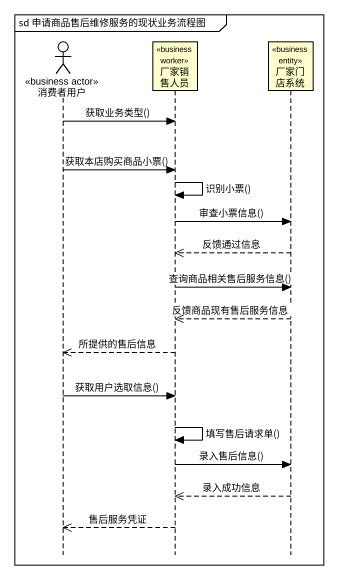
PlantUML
@startuml
mainframe sd 申请商品售后维修服务的现状业务流程图
hide footbox
actor 消费者用户 <<business actor>>
participant 厂家销售人员 <<business worker>>
participant 厂家门店系统 <<business entity>>

消费者用户 -> 厂家销售人员 : 获取业务类型()
消费者用户 -> 厂家销售人员 : 获取本店购买商品小票()
厂家销售人员 -> 厂家销售人员 : 识别小票()
厂家销售人员 -> 厂家门店系统 : 审查小票信息()
厂家门店系统 -->> 厂家销售人员 : 反馈通过信息
厂家销售人员 -> 厂家门店系统 : 查询商品相关售后服务信息()
厂家门店系统 -->> 厂家销售人员 : 反馈商品现有售后服务信息
厂家销售人员 -->> 消费者用户 : 所提供的售后信息
消费者用户 -> 厂家销售人员 : 获取用户选取信息()
厂家销售人员 -> 厂家销售人员 : 填写售后请求单()
厂家销售人员 -> 厂家门店系统 : 录入售后信息()
厂家门店系统 -->> 厂家销售人员 : 录入成功信息
厂家销售人员 -->> 消费者用户 : 售后服务凭证
@enduml
